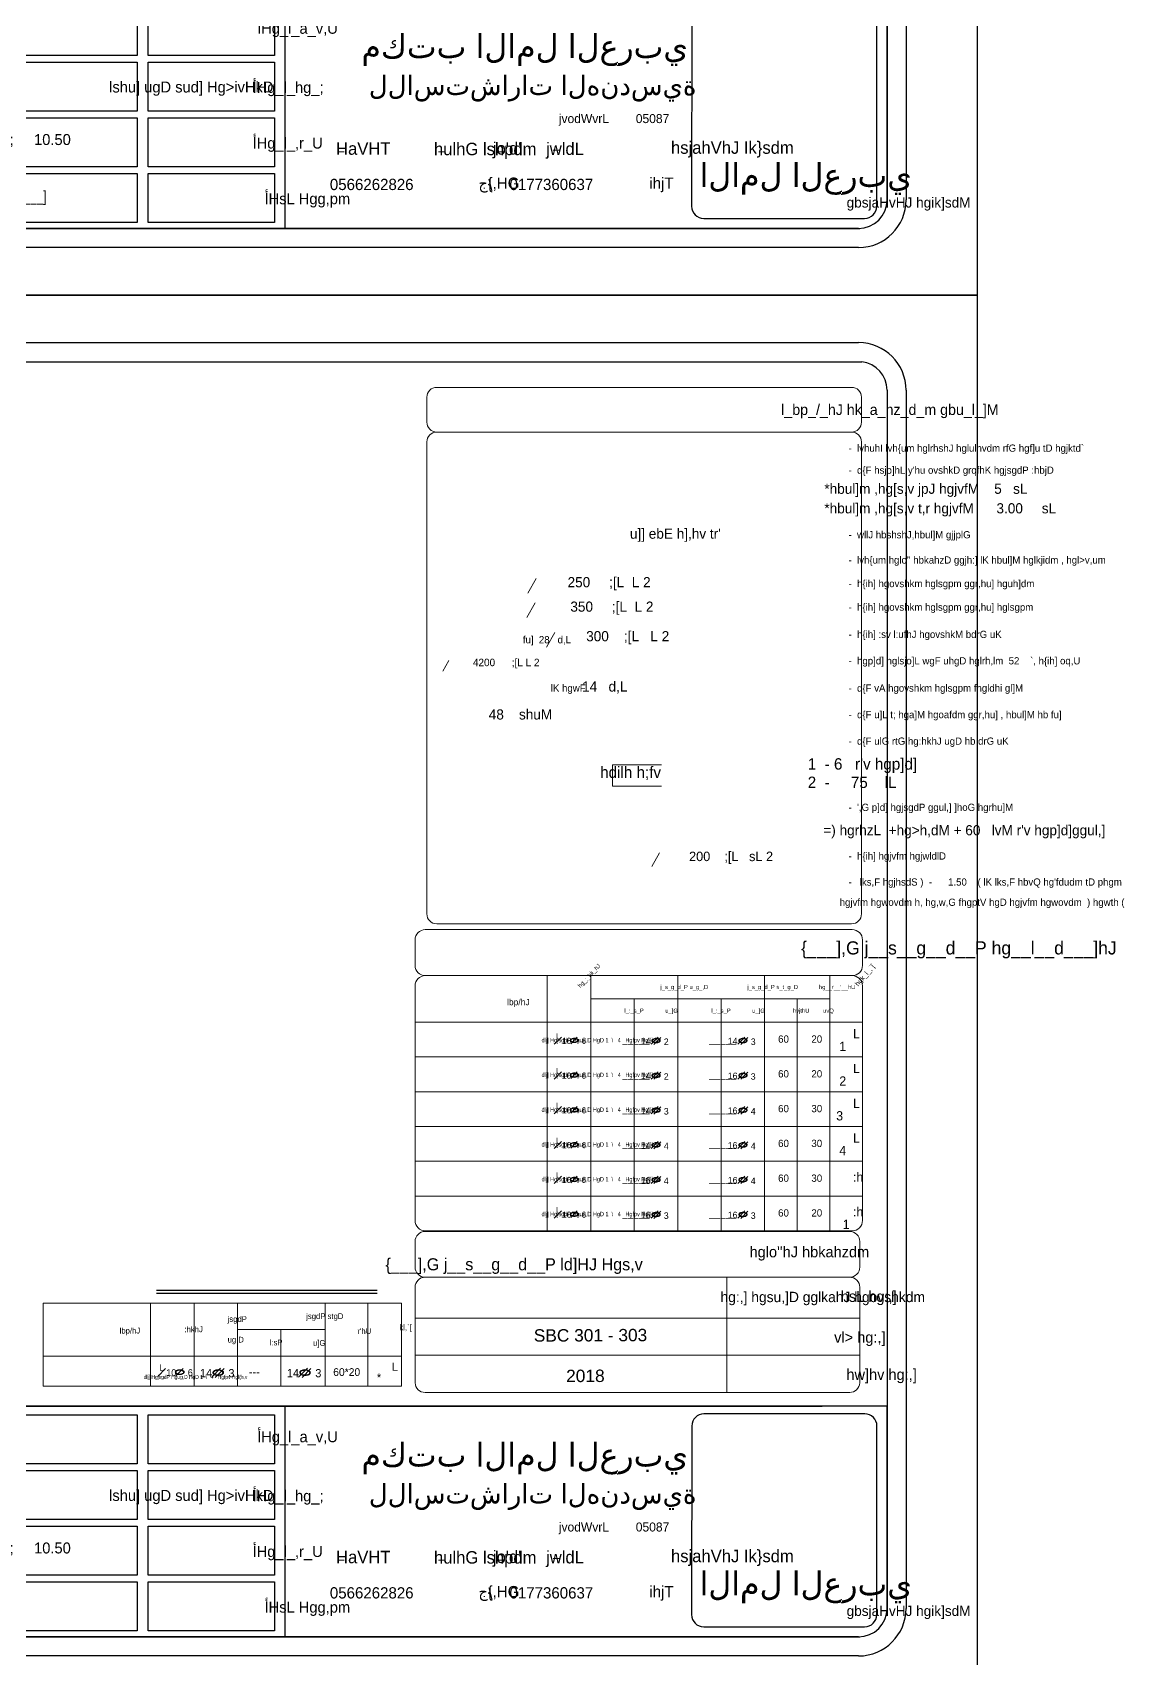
# Model space of a CAD drawing. Header units: inches. Extents: x -1583 to -1389, y -6910 to -6586.
# Drawn here: x -1430.8 to -1389, y -6746.6 to -6684.3 of the extents above; entities that cross this region are included whole.
import ezdxf
from ezdxf.enums import TextEntityAlignment as Align

# ---------------------------------------------------------------- set-up
doc = ezdxf.new("R2010")
doc.units = ezdxf.units.IN
doc.header["$MEASUREMENT"] = 0
for name, color, linetype in [('1MUROS', 10, 'Continuous'), ('4', 2, 'Continuous'), ('bbbbb', 52, 'Continuous'), ('const.line', 252, 'Continuous'), ('LAY', 1, 'Continuous'), ('MAN', 2, 'Continuous'), ('pieplano', 7, 'Continuous'), ('SAGR Frame', 251, 'Continuous'), ('U-r-p', 7, 'Continuous'), ('xyz', 93, 'Continuous'), ('Zonas', 5, 'Continuous')]:
    doc.layers.add(name, color=color, linetype=linetype)
for name, color, linetype, lineweight in [('ELE', 27, 'Continuous', 0), ('G-BORDER-V', 14, 'Continuous', 5), ('led', 150, 'Continuous', 0), ('st', 41, 'Continuous', 15), ('text', 91, 'Continuous', 18), ('wall', 7, 'Continuous', 30)]:
    doc.layers.add(name, color=color, linetype=linetype, lineweight=lineweight)
doc.styles.add('A1', font='xarb.shx')
doc.styles.add('AR', font='XARB.SHX')
doc.styles.add('Arch_Text_E', font='arial.ttf', dxfattribs={"height": 0.2})
doc.styles.add('AX', font='xarab.shx', dxfattribs={"height": 0.12})
doc.styles.add('BO', font='JADID.SHX', dxfattribs={"height": 0.5})
doc.styles.add('KARINA', font='', dxfattribs={"height": 0.5})
doc.styles.add('RO', font='ROMANT.SHX', dxfattribs={"height": 0.3})
doc.styles.add('SOSO', font='SOSA.shx', dxfattribs={"height": 0.25})
doc.styles.get("Standard").update_dxf_attribs({"font": 'sosa.shx'})
doc.styles.add('style2', font='xarb.shx')
doc.styles.add('usm', font='arabnabl.shx', dxfattribs={"height": 0.35})
doc.styles.add('XARAB', font='xarb.shx')
doc.styles.add('XARB', font='xarb.shx', dxfattribs={"height": 0.5})
doc.styles.get('KARINA').set_extended_font_data('Arial Black')

# ---------------------------------------------------------------- blocks, each defined once
blk = doc.blocks.new('kalesh')
at = {"layer": 'bbbbb', "ltscale": 0.2}
blk.add_hatch(color=256, dxfattribs=at).paths.add_polyline_path([(3944.493, 589.664), (3944.493, 589.839), (3944.682, 589.839), (3944.221, 590.102), (3943.76, 589.839), (3943.95, 589.839), (3943.95, 589.664)])
at = {"layer": 'SAGR Frame', "linetype": 'ByBlock', "true_color": 0xfeeab9}
h = blk.add_hatch(color=254, dxfattribs=at)
h.paths.add_polyline_path([(3952.995, 561.647), (3952.995, 561.771), (3952.477, 561.771), (3952.477, 561.647)])
h.paths.add_polyline_path([(3953.512, 561.523), (3953.512, 561.647), (3952.995, 561.647), (3952.995, 561.523)])
h.paths.add_polyline_path([(3954.548, 561.647), (3954.548, 561.771), (3953.512, 561.771), (3953.512, 561.647)])
at = {"layer": '4', "lineweight": -2}
for p, q in [((3952.477, 561.647), (3952.477, 561.523)), ((3952.477, 561.523), (3952.995, 561.523)), ((3952.995, 561.771), (3953.512, 561.771)), ((3953.512, 561.647), (3952.995, 561.647)), ((3952.995, 561.523), (3953.512, 561.523)), ((3953.512, 561.523), (3954.548, 561.523)), ((3954.548, 561.647), (3954.548, 561.523)), ((3954.548, 561.523), (3954.548, 561.647))]:
    blk.add_line(p, q, dxfattribs=at)
at = {"layer": 'bbbbb', "ltscale": 0.2}
for p, q in [((3944.221, 590.102), (3943.76, 589.839)), ((3944.221, 590.102), (3944.682, 589.839)), ((3943.76, 589.839), (3943.95, 589.839)), ((3943.95, 589.839), (3943.95, 589.664)), ((3943.95, 589.664), (3944.493, 589.664)), ((3944.682, 589.839), (3944.493, 589.839)), ((3944.493, 589.839), (3944.493, 589.664))]:
    blk.add_line(p, q, dxfattribs=at)
blk.add_circle((3944.198, 589.547), 0.764, dxfattribs=at)
at = {"layer": 'const.line'}
blk.add_circle((3954.015, 565.646), 0.352, dxfattribs=at)
at = {"layer": 'Defpoints'}
blk.add_lwpolyline([(3940.958, 559.483), (3987.589, 559.483), (3987.589, 592.346), (3940.958, 592.346)], close=True, dxfattribs=at)
at = {"layer": 'led', "linetype": 'ByBlock'}
for p, q in [((3952.477, 561.771), (3952.477, 561.647)), ((3952.477, 561.647), (3952.995, 561.647)), ((3952.995, 561.647), (3952.995, 561.771)), ((3952.995, 561.647), (3952.995, 561.523)), ((3953.512, 561.771), (3953.512, 561.647)), ((3953.512, 561.647), (3954.548, 561.647)), ((3953.512, 561.523), (3953.512, 561.647)), ((3954.548, 561.647), (3954.548, 561.771))]:
    blk.add_line(p, q, dxfattribs=at)
at = {"layer": 'wall', "color": 1}
blk.add_line((3971.437, 561.038), (3971.437, 566.419), dxfattribs=at)
blk.add_line((3971.437, 561.038), (3971.437, 566.419), dxfattribs=at)
at = {"layer": 'wall', "color": 5}
for p, q in [((3984.959, 566.242), (3981.207, 566.242)), ((3949.133, 565.873), (3948.962, 565.509)), ((3980.922, 565.957), (3980.918, 561.556)), ((3985.239, 561.555), (3985.243, 565.957)), ((3949.133, 564.182), (3948.962, 563.818)), ((3981.202, 561.272), (3984.954, 561.272))]:
    blk.add_line(p, q, dxfattribs=at)
at = {"layer": 'wall'}
for p, q in [((3946.343, 565.815, 0.018), (3946.188, 565.487, 0.018)), ((3946.636, 564.169, 0.018), (3946.481, 563.841, 0.018)), ((3947.041, 562.527, 0.018), (3946.886, 562.198, 0.018))]:
    blk.add_line(p, q, dxfattribs=at)
at = {"layer": 'wall', "color": 5}
for centre, start, end in [((3981.207, 565.957), 90, 180), ((3984.959, 565.957), 360, 90), ((3981.202, 561.556), 180, 270), ((3984.954, 561.556), 270, 0)]:
    blk.add_arc(centre, 0.284, start, end, dxfattribs=at)
at = {"layer": 'wall', "color": 55, "true_color": 0x999b37}
blk.add_arc((3943.179, 561.703), 0.666, 209.7058, 232.3257, dxfattribs=at)
at = {"layer": 'xyz', "ltscale": 0.2}
for p, q in [((3943.179, 591.236), (3984.813, 591.236)), ((3943.253, 590.788), (3984.887, 590.788)), ((3942.069, 561.687), (3942.069, 590.126)), ((3942.513, 561.691), (3942.513, 590.126)), ((3985.48, 590.126), (3985.48, 561.703)), ((3985.924, 590.126), (3985.924, 561.703)), ((3984.813, 561.037), (3943.179, 561.037)), ((3984.813, 560.593), (3943.179, 560.593))]:
    blk.add_line(p, q, dxfattribs=at)
for points in [[(3985.48, 561.703), (3985.48, 566.419), (3942.513, 566.419)], [(3942.513, 561.691), (3942.513, 566.419), (3983.966, 566.419)], [(3942.772, 561.176), (3947.243, 561.176), (3947.243, 562.81), (3942.6, 562.81), (3942.6, 561.373)], [(3983.966, 561.038), (3943.146, 561.038)], [(3943.179, 561.037), (3984.846, 561.038)]]:
    blk.add_lwpolyline(points, dxfattribs=at)
for points in [[(3947.243, 566.215), (3942.6, 566.215), (3942.6, 564.668), (3947.243, 564.668)], [(3947.308, 566.215), (3949.527, 566.215), (3949.527, 564.668), (3947.308, 564.668)], [(3949.622, 566.218), (3952.085, 566.218), (3952.085, 561.178), (3949.622, 561.178)], [(3952.198, 566.218), (3954.74, 566.218), (3954.74, 565.074), (3952.198, 565.074)], [(3954.995, 566.218), (3957.941, 566.218), (3957.941, 565.074), (3954.995, 565.074)], [(3958.197, 566.218), (3960.739, 566.218), (3960.739, 565.074), (3958.197, 565.074)], [(3960.994, 566.218), (3967.98, 566.218), (3967.98, 565.074), (3960.994, 565.074)], [(3968.236, 566.218), (3971.182, 566.218), (3971.182, 565.074), (3968.236, 565.074)], [(3952.198, 564.919), (3954.74, 564.919), (3954.74, 563.776), (3952.198, 563.776)], [(3954.995, 564.919), (3957.941, 564.919), (3957.941, 563.776), (3954.995, 563.776)], [(3958.197, 564.919), (3960.739, 564.919), (3960.739, 563.776), (3958.197, 563.776)], [(3960.994, 564.919), (3967.98, 564.919), (3967.98, 563.776), (3960.994, 563.776)], [(3968.236, 564.919), (3971.182, 564.919), (3971.182, 563.776), (3968.236, 563.776)], [(3947.243, 564.513), (3942.6, 564.513), (3942.6, 562.965), (3947.243, 562.965)], [(3947.308, 564.513), (3949.527, 564.513), (3949.527, 562.965), (3947.308, 562.965)], [(3952.198, 563.621), (3954.74, 563.621), (3954.74, 562.477), (3952.198, 562.477)], [(3954.995, 563.621), (3957.941, 563.621), (3957.941, 562.477), (3954.995, 562.477)], [(3958.197, 563.621), (3960.739, 563.621), (3960.739, 562.477), (3958.197, 562.477)], [(3960.994, 563.621), (3967.98, 563.621), (3967.98, 562.477), (3960.994, 562.477)], [(3968.236, 563.621), (3971.182, 563.621), (3971.182, 562.477), (3968.236, 562.477)], [(3947.308, 562.81), (3949.527, 562.81), (3949.527, 561.176), (3947.308, 561.176)], [(3952.198, 562.322), (3954.74, 562.322), (3954.74, 561.178), (3952.198, 561.178)], [(3954.995, 562.322), (3957.941, 562.322), (3957.941, 561.178), (3954.995, 561.178)], [(3958.197, 562.322), (3960.739, 562.322), (3960.739, 561.178), (3958.197, 561.178)], [(3960.994, 562.322), (3967.98, 562.322), (3967.98, 561.178), (3960.994, 561.178)], [(3968.236, 562.322), (3971.182, 562.322), (3971.182, 561.178), (3968.236, 561.178)]]:
    blk.add_lwpolyline(points, close=True, dxfattribs=at)
for centre, radius, start, end in [((3943.179, 590.126), 1.11, 90, 180), ((3984.813, 590.126), 1.11, 0, 90), ((3943.179, 590.126), 0.666, 83.669, 180), ((3984.813, 590.126), 0.666, 0, 83.669), ((3943.179, 561.703), 1.11, 180, 270), ((3943.179, 561.703), 0.666, 180, 270), ((3984.813, 561.703), 1.11, 270, 0), ((3984.813, 561.703), 0.666, 270, 0)]:
    blk.add_arc(centre, radius, start, end, dxfattribs=at)
at = {"layer": 'Zonas', "color": 5}
for p, q in [((3952.995, 561.771), (3952.477, 561.771)), ((3954.548, 561.771), (3953.512, 561.771))]:
    blk.add_line(p, q, dxfattribs=at)
at = {"layer": '1MUROS', "color": 3, "lineweight": -2, "style": 'Arch_Text_E'}
for s, height, p in [('Eng / Ihab Ahmed Elfeky ', 0.21326, (3943.296, 564.963)), ('Arch Engineer ', 0.21326, (3947.451, 564.984)), ('Eng / Mohammed Sulaiman AL-Walidi ', 0.19193, (3942.68, 563.273)), ('Civil Engineer ', 0.21326, (3947.523, 563.234)), ('Eng / Ali Saeed Hassan AL-Zahrani ', 0.19193, (3942.799, 561.552)), ('Office Manager', 0.21326, (3947.412, 561.532))]:
    blk.add_text(s, height=height, rotation=0.2258, dxfattribs=at).set_placement(p, align=Align.MIDDLE_LEFT)
at = {"layer": '1MUROS', "lineweight": -2, "style": 'Arch_Text_E'}
for s, height, p in [('1:100', 0.2843, (3953.272, 564.152)), ('08 / 01 / 2022', 0.28434, (3952.225, 562.784))]:
    blk.add_text(s, height=height, rotation=0.2258, dxfattribs=at).set_placement(p, align=Align.MIDDLE_LEFT)
at = {"layer": 'bbbbb', "ltscale": 0.2, "insert": (3943.969, 589.595), "char_height": 0.53292, "width": 2.91159, "attachment_point": 1}
blk.add_mtext('{\\fSwis721 BlkOul BT|b0|i0|c0|p82;N}', dxfattribs=at)
at = {"layer": 'MAN', "style": 'KARINA'}
blk.add_text('ESCALA GRAFICA:', height=0.10426, dxfattribs=at).set_placement((3952.641, 561.833))
at = {"layer": 'pieplano', "ltscale": 0.01}
for s, p in [('0', (3952.477, 561.397)), ('1', (3953.024, 561.397)), ('2', (3953.5, 561.397)), ('4', (3954.509, 561.397))]:
    blk.add_text(s, height=0.0912, dxfattribs=at).set_placement(p)
at = {"layer": 'text', "color": 0, "lineweight": -3, "style": 'XARAB'}
for s, height, p in [('lbp/m', 0.0859, (3951.892, 563.088)), (' B djplG hgl:jF HD lsz,gdM  ', 0.09199, (3951.954, 562.813)), (' tD phgm HglohgthJHgjwldldm', 0.08739, (3952.005, 562.441)), ('H,HBka______hzdm H, u_]L,{,]', 0.09199, (3951.943, 562.093)), ('Ha________vTik]sDugDHglav,U', 0.09199, (3951.943, 561.78))]:
    blk.add_text(s, height=height, dxfattribs=at).set_placement(p)
at = {"layer": 'wall', "style": 'A1'}
for s, height, p in [('L أHdihF Hpl] HgtrD', 0.18671, (3946.532, 565.667, -0.283)), ('أHgfhpm ', 0.256, (3957.215, 565.58, -0.351)), ('L lpl] sgdlhK Hg,gd]D', 0.18671, (3946.824, 564.021, -0.283)), ('jvodWvrL        05087', 0.21014, (3977.82, 563.496, 0.36)), ('L علugD sud] psK Hg>ivHkD', 0.18671, (3947.229, 562.378, -0.283)), ('0566262826', 0.2627, (3972.477, 561.933)), ('ج{,HG', 0.2627, (3975.944, 561.962)), ('\\', 0.263, (3976.176, 561.912)), ('0177360637', 0.2627, (3976.669, 561.933)), ('ihjT', 0.2627, (3979.933, 561.962))]:
    blk.add_text(s, height=height, dxfattribs=at).set_placement(p)
at = {"layer": 'wall', "color": 5}
for s, height, style, p in [('L lulhvD ', 0.256, 'A1', (3949.407, 565.691, -0.351)), ('مكتب الامل العربي', 0.55865, 'Arch_Text_E', (3973.212, 565.012)), ('L l_]k_D ', 0.256, 'A1', (3949.407, 564, -0.351)), ('l]dv hgl:jF ', 0.21762, 'A1', (3949.447, 562.292, -0.298)), ('الامل العربي', 0.55865, 'Arch_Text_E', (3981.103, 562.007))]:
    blk.add_text(s, height=height, dxfattribs=dict(at, style=style)).set_placement(p)
at = {"layer": 'wall', "color": 30, "true_color": 0xf8991e, "style": 'A1'}
for s, height, p in [('Hg_l_]d_k_m ', 0.25602, (3960.342, 565.58, -0.351)), ('أHg_l_a_v,U ', 0.25602, (3970.785, 565.58, -0.351)), ('أHg__p__D ', 0.256, (3960.237, 564.2, -0.351)), ('أHg_l_hg_; ', 0.25602, (3970.68, 564.2, -0.351)), ("Hglo''", 0.256, (3960.237, 562.901, -0.351)), ('أHg_l_,r_U ', 0.25602, (3970.68, 562.901, -0.351)), ("أHg_r_'_u_m ", 0.25602, (3960.419, 561.603, -0.351)), ('أHsL Hgg,pm', 0.25602, (3970.958, 561.603, -0.351))]:
    blk.add_text(s, height=height, dxfattribs=at).set_placement(p)
at = {"layer": 'wall', "color": 0, "style": 'A1'}
for s, p in [('lshu] ugD sud] Hg>ivHkD', (3967.327, 564.21, -0.351)), (';     10.50', (3965.005, 562.984))]:
    blk.add_text(s, height=0.25602, dxfattribs=at).set_placement(p)
at = {"layer": 'wall', "color": 4}
for s, height, style, p in [('HaVHT', 0.2898, 'BO', (3972.622, 562.756)), ('hulhG lshpdm ', 0.2898, 'BO', (3974.907, 562.747)), ("jo'd' ", 0.2898, 'BO', (3976.281, 562.76)), ('jwldL ', 0.2898, 'BO', (3977.522, 562.752, -0.309)), ('hsjahVhJ Ik}sdm ', 0.2898, 'BO', (3980.437, 562.779)), ('-', 0.195, 'RO', (3972.627, 562.742)), ('-', 0.195, 'RO', (3974.981, 562.742)), ('-', 0.195, 'RO', (3976.373, 562.742)), ('-', 0.195, 'RO', (3977.656, 562.783, -0.309))]:
    blk.add_text(s, height=height, dxfattribs=dict(at, style=style)).set_placement(p)
at = {"layer": 'wall', "color": 1, "style": 'usm'}
blk.add_text('gbsjaHvHJ hgik]sdM', height=0.23713, dxfattribs=at).set_placement((3984.536, 561.525))
at = {"layer": 'wall', "color": 5, "linetype": 'ByBlock', "char_height": 0.22751, "width": 4.59374, "attachment_point": 1}
for s, insert in [('{\\fBookman Old Style|b0|i1|c0|p26;\\C7;Page :}', (3952.323, 566.092, -0.975)), ('{\\fBookman Old Style|b0|i1|c0|p26;\\C7;SCALE :}', (3952.304, 564.712)), ('{\\fBookman Old Style|b0|i1|c0|p26;\\C7;Date :}', (3952.336, 563.5, 1.6))]:
    blk.add_mtext(s, dxfattribs=dict(at, insert=insert))
at = {"layer": 'wall', "color": 1, "insert": (3973.387, 564.61), "char_height": 0.45947, "attachment_point": 1, "style": 'Arch_Text_E'}
blk.add_mtext_dynamic_manual_height_columns('{\\fArial|b0|i0|c178|p34;للاستشارات الهندسية }', width=8.32684, gutter_width=2.28, heights=[0], dxfattribs=at)
blk = doc.blocks.new('U-r-p')
at = {"layer": 'U-r-p', "color": 4, "style": 'AX', "flags": 4}
for tag, p, height in [('R', (0.136, 0.205), 0.23), ('1', (-0.318, -0.04), 0.192)]:
    blk.add_attdef(tag, p, '', height=height, dxfattribs=at)
blk = doc.blocks.new('ST-NMBER')
at = {"layer": 'st', "color": 3}
for p, q in [((0.051, 0.225), (-0.121, 0.048)), ((0.119, 0.219), (-0.052, 0.042))]:
    blk.add_line(p, q, dxfattribs=at)
for points in [[(0.002, 0.196, 0.056606), (-0.039, 0.191, 0.070345), (-0.071, 0.178, 0.106153), (-0.095, 0.157, 0.161551), (-0.101, 0.137, 0.161551), (-0.094, 0.117, 0.106153), (-0.07, 0.096, 0.070345), (-0.038, 0.084, 0.056606), (0.004, 0.08, 0.056606), (0.046, 0.086, 0.070345), (0.077, 0.098, 0.106153), (0.101, 0.119, 0.161551), (0.107, 0.14, 0.161551), (0.1, 0.16, 0.106153), (0.076, 0.18, 0.070345), (0.044, 0.192, 0.056606)], [(0.003, 0.184, 0.056606), (-0.036, 0.179, 0.070345), (-0.065, 0.167, 0.106153), (-0.085, 0.149, 0.161551), (-0.089, 0.137, 0.161551), (-0.084, 0.124, 0.106153), (-0.064, 0.107, 0.070345), (-0.035, 0.096, 0.056606), (0.004, 0.093, 0.056606), (0.043, 0.098, 0.070345), (0.071, 0.109, 0.106153), (0.091, 0.127, 0.161551), (0.095, 0.139, 0.161551), (0.091, 0.152, 0.106153), (0.07, 0.169, 0.070345), (0.042, 0.18, 0.056606)]]:
    blk.add_lwpolyline(points, format="xyb", close=True, dxfattribs=at)
at = {"layer": 'st', "color": 6, "style": 'AX', "flags": 4}
for tag, p in [('16', (-0.316, 0.047)), ('5', (0.195, 0.031))]:
    blk.add_attdef(tag, p, '', height=0.16, dxfattribs=at)
blk = doc.blocks.new('SOOFT-ST')
at = {"layer": 'st', "color": 3}
for p, q in [((-0.207, 0.253), (-0.393, 0.062)), ((0.206, 0.253), (0.034, 0.076))]:
    blk.add_line(p, q, dxfattribs=at)
for points in [[(0.127, 0.223, 0.056606), (0.085, 0.218, 0.070345), (0.054, 0.205, 0.106153), (0.03, 0.184, 0.161551), (0.024, 0.164, 0.161551), (0.031, 0.144, 0.106153), (0.055, 0.123, 0.070345), (0.087, 0.111, 0.056606), (0.129, 0.107, 0.056606), (0.171, 0.113, 0.070345), (0.202, 0.125, 0.106153), (0.226, 0.146, 0.161551), (0.232, 0.167, 0.161551), (0.225, 0.187, 0.106153), (0.201, 0.207, 0.070345), (0.169, 0.219, 0.056606)], [(0.127, 0.211, 0.056606), (0.088, 0.206, 0.070345), (0.06, 0.194, 0.106153), (0.04, 0.177, 0.161551), (0.036, 0.164, 0.161551), (0.041, 0.151, 0.106153), (0.061, 0.134, 0.070345), (0.089, 0.123, 0.056606), (0.129, 0.12, 0.056606), (0.168, 0.125, 0.070345), (0.196, 0.136, 0.106153), (0.216, 0.154, 0.161551), (0.22, 0.166, 0.161551), (0.215, 0.179, 0.106153), (0.195, 0.196, 0.070345), (0.166, 0.207, 0.056606)]]:
    blk.add_lwpolyline(points, format="xyb", close=True, dxfattribs=at)
at = {"layer": 'st', "color": 3, "style": 'AX'}
blk.add_text('L', height=0.16, dxfattribs=at).set_placement((-0.351, 0.192))
at = {"layer": 'st', "color": 6, "style": 'AX', "flags": 4}
for tag, p in [('8', (-0.191, 0.074)), ('5', (0.32, 0.074))]:
    blk.add_attdef(tag, p, '', height=0.16, dxfattribs=at)
blk = doc.blocks.new('R')
at = {"layer": 'text', "style": 'AX', "flags": 4}
for tag, p in [('25', (-1.194, -0.127)), (';', (-0.574, -0.287))]:
    blk.add_attdef(tag, p, '', height=0.14, dxfattribs=at)

msp = doc.modelspace()

# ---------------------------------------------------------------- linework, layer by layer
at = {"color": 1, "lineweight": 20}
for p, q in [((-1411.506, -6705.214), (-1411.821, -6705.771)), ((-1411.544, -6706.15), (-1411.859, -6706.707)), ((-1410.793, -6707.282), (-1411.108, -6707.84)), ((-1414.85, -6708.357, 0.668), (-1415.081, -6708.766, 0.668)), ((-1414.85, -6708.357, 0.668), (-1415.081, -6708.766, 0.668)), ((-1406.772, -6715.727), (-1407.067, -6716.249))]:
    msp.add_line(p, q, dxfattribs=at)
at = {"color": 0}
for p, q in [((-1426.054, -6732.47), (-1417.592, -6732.47)), ((-1426.054, -6732.589), (-1417.592, -6732.589))]:
    msp.add_line(p, q, dxfattribs=at)
at = {"color": 1, "lineweight": 20, "elevation": 0.67}
msp.add_lwpolyline([(-1406.698, -6712.352), (-1408.583, -6712.352), (-1408.583, -6713.165), (-1406.698, -6713.165)], dxfattribs=at)
at = {"layer": 'ELE', "color": 8}
for p, q in [((-1430.393, -6732.968), (-1416.66, -6732.968)), ((-1430.393, -6736.155), (-1430.393, -6732.968)), ((-1426.272, -6732.968), (-1426.272, -6736.155)), ((-1424.608, -6732.968), (-1424.608, -6736.155)), ((-1422.944, -6732.968), (-1422.944, -6736.155)), ((-1419.583, -6732.968), (-1419.583, -6736.155)), ((-1417.954, -6732.968), (-1417.954, -6736.155)), ((-1416.66, -6736.155), (-1416.66, -6732.968)), ((-1422.944, -6733.985), (-1419.583, -6733.985)), ((-1421.281, -6733.985), (-1421.281, -6736.155)), ((-1421.281, -6733.985), (-1421.281, -6736.155)), ((-1430.393, -6735.002), (-1416.66, -6735.002)), ((-1430.393, -6736.155), (-1416.66, -6736.155)), ((-1430.393, -6736.155), (-1416.66, -6736.155))]:
    msp.add_line(p, q, dxfattribs=at)
at = {"layer": 'G-BORDER-V', "color": 8}
for p, q in [((-1415.313, -6697.888), (-1399.42, -6697.888)), ((-1415.313, -6697.888), (-1399.42, -6697.888)), ((-1415.691, -6699.239), (-1415.691, -6698.266)), ((-1415.691, -6699.239), (-1415.691, -6698.266)), ((-1415.691, -6699.239), (-1415.691, -6698.267)), ((-1415.691, -6699.239), (-1415.691, -6698.267)), ((-1399.042, -6699.239), (-1399.042, -6698.266)), ((-1399.042, -6699.239), (-1399.042, -6698.267)), ((-1415.691, -6718.081), (-1415.691, -6699.962)), ((-1415.691, -6718.081), (-1415.691, -6699.962)), ((-1415.691, -6718.081), (-1415.691, -6699.962)), ((-1415.314, -6699.601), (-1399.42, -6699.601)), ((-1399.042, -6718.081), (-1399.042, -6699.962)), ((-1399.042, -6718.081), (-1399.042, -6699.962)), ((-1415.752, -6718.664), (-1399.391, -6718.664)), ((-1415.314, -6718.442), (-1399.42, -6718.442)), ((-1416.141, -6719.036), (-1416.141, -6720.055)), ((-1416.141, -6719.036), (-1416.141, -6720.055)), ((-1399.002, -6719.036), (-1399.002, -6720.055)), ((-1399.002, -6719.036), (-1399.002, -6720.055)), ((-1415.752, -6720.427), (-1399.391, -6720.427)), ((-1411.077, -6720.427), (-1411.077, -6730.202)), ((-1409.411, -6720.427), (-1409.411, -6730.202)), ((-1406.08, -6720.427), (-1406.08, -6730.202)), ((-1402.75, -6720.427), (-1402.75, -6730.202)), ((-1400.251, -6720.427), (-1400.251, -6730.202)), ((-1416.141, -6720.799), (-1416.141, -6728.497)), ((-1416.141, -6720.799), (-1416.141, -6729.812)), ((-1399.002, -6720.799), (-1399.002, -6727.165)), ((-1399.002, -6720.799), (-1399.002, -6729.795)), ((-1409.411, -6721.317), (-1407.746, -6721.317)), ((-1407.746, -6721.317), (-1400.251, -6721.317)), ((-1407.746, -6721.317), (-1407.746, -6730.202)), ((-1404.415, -6721.317), (-1404.415, -6730.202)), ((-1401.5, -6721.317), (-1401.5, -6730.202)), ((-1416.141, -6722.207), (-1411.077, -6722.207)), ((-1411.077, -6722.207), (-1399.002, -6722.207)), ((-1416.141, -6723.54), (-1399.002, -6723.54)), ((-1416.141, -6724.872), (-1399.002, -6724.872)), ((-1416.141, -6726.205), (-1399.002, -6726.205)), ((-1416.141, -6727.537), (-1399.002, -6727.537)), ((-1416.141, -6728.869), (-1399.002, -6728.869)), ((-1415.752, -6728.869), (-1399.391, -6728.869)), ((-1415.756, -6730.227), (-1399.492, -6730.227)), ((-1415.752, -6730.202), (-1399.391, -6730.202)), ((-1416.143, -6731.609), (-1416.143, -6730.613)), ((-1399.105, -6731.609), (-1399.105, -6730.613)), ((-1416.143, -6736.025), (-1416.143, -6732.349)), ((-1415.756, -6731.979), (-1399.492, -6731.979)), ((-1404.194, -6736.395), (-1404.194, -6731.979)), ((-1399.105, -6736.025), (-1399.105, -6732.349)), ((-1416.143, -6733.545), (-1399.105, -6733.545)), ((-1416.143, -6734.97), (-1399.105, -6734.97)), ((-1415.757, -6736.395), (-1399.491, -6736.395))]:
    msp.add_line(p, q, dxfattribs=at)
for centre, radius, start, end in [((-1415.313, -6698.266), 0.378, 89.94518, 180.05527), ((-1399.42, -6698.266), 0.378, 359.94473, 90.05482), ((-1415.314, -6699.223), 0.378, 179.94473, 270.05482), ((-1399.42, -6699.223), 0.378, 269.94518, 0.05527), ((-1415.314, -6699.979), 0.378, 89.94518, 180.05527), ((-1399.42, -6699.979), 0.378, 359.94473, 90.05482), ((-1415.314, -6718.064), 0.378, 179.94473, 270.05482), ((-1399.42, -6718.064), 0.378, 269.94518, 0.05527), ((-1415.752, -6719.053), 0.389, 89.94518, 180.05527), ((-1399.391, -6719.053), 0.389, 359.94473, 90.05482), ((-1415.752, -6720.038), 0.389, 179.94473, 270.05482), ((-1415.752, -6720.816), 0.389, 89.94518, 180.05527), ((-1399.391, -6720.038), 0.389, 269.94518, 0.05527), ((-1399.391, -6720.816), 0.389, 359.94473, 90.05482), ((-1415.752, -6729.812), 0.389, 179.94473, 270.05482), ((-1399.391, -6729.812), 0.389, 269.94518, 0.05527), ((-1415.756, -6730.614), 0.387, 89.94518, 180.05527), ((-1399.492, -6730.614), 0.387, 359.94473, 90.05482), ((-1415.756, -6731.592), 0.387, 179.94473, 270.05482), ((-1399.492, -6731.592), 0.387, 269.94518, 0.05527), ((-1415.756, -6732.366), 0.387, 89.94518, 180.05527), ((-1399.492, -6732.366), 0.387, 359.94473, 90.05482), ((-1415.756, -6736.008), 0.387, 182.50725, 270.05482), ((-1399.492, -6736.008), 0.387, 269.94518, 357.49275)]:
    msp.add_arc(centre, radius, start, end, dxfattribs=at)

# ---------------------------------------------------------------- block references
for p, xscale, yscale, zscale in [((-7941.588, -7612.936), 1.641842369206242, 1.641842369206242, 1.641842369206242), ((-7941.588, -7666.893), 1.641842369206234, 1.641842369206234, 1.641842369206234)]:
    msp.add_blockref('kalesh', p, dxfattribs=dict(xscale=xscale, yscale=yscale, zscale=zscale))
at = {"color": 0}
ref = msp.add_blockref('SOOFT-ST', (-1410.231, -6723.148), dxfattribs=dict(at, xscale=1.465625965258134, yscale=1.465625965258134, zscale=1.465625965258134))
ref.add_attrib('8', '10', (-1410.51, -6723.039), dxfattribs={"layer": 'st', "color": 7, "height": 0.2345, "style": 'AX', "flags": 4})
ref.add_attrib('5', '6', (-1409.762, -6723.039), dxfattribs={"layer": 'st', "color": 7, "height": 0.235, "style": 'AX', "flags": 4})
ref = msp.add_blockref('ST-NMBER', (-1406.914, -6723.13), dxfattribs=dict(at, xscale=1.552462097794564, yscale=1.552462097794564, zscale=1.552462097794564))
ref.add_attrib('16', '14', (-1407.492, -6723.057), dxfattribs={"layer": 'st', "color": 7, "height": 0.2484, "style": 'AX', "flags": 4})
ref.add_attrib('5', '2', (-1406.611, -6723.082), dxfattribs={"layer": 'st', "color": 7, "height": 0.248, "style": 'AX', "flags": 4})
ref = msp.add_blockref('ST-NMBER', (-1403.584, -6723.13), dxfattribs=dict(at, xscale=1.552462097794564, yscale=1.552462097794564, zscale=1.552462097794564))
ref.add_attrib('16', '14', (-1404.161, -6723.057), dxfattribs={"layer": 'st', "color": 7, "height": 0.2484, "style": 'AX', "flags": 4})
ref.add_attrib('5', '3', (-1403.28, -6723.082), dxfattribs={"layer": 'st', "color": 7, "height": 0.248, "style": 'AX', "flags": 4})
ref = msp.add_blockref('U-r-p', (-1399.538, -6723.17), dxfattribs=dict(at, xscale=2.21425759621052, yscale=2.21425759621052, zscale=2.21425759621052))
ref.add_attrib('U', 'L', (-1399.364, -6722.83), dxfattribs={"layer": 'st', "color": 0, "height": 0.354, "style": 'AX', "flags": 4})
ref.add_attrib('1', '1', (-1399.891, -6723.308), dxfattribs={"layer": 'st', "color": 0, "height": 0.354, "style": 'AX', "flags": 4})
ref = msp.add_blockref('SOOFT-ST', (-1410.231, -6724.48), dxfattribs=dict(at, xscale=1.465625965258134, yscale=1.465625965258134, zscale=1.465625965258134))
ref.add_attrib('8', '10', (-1410.51, -6724.372), dxfattribs={"layer": 'st', "color": 7, "height": 0.2345, "style": 'AX', "flags": 4})
ref.add_attrib('5', '6', (-1409.762, -6724.371), dxfattribs={"layer": 'st', "color": 7, "height": 0.235, "style": 'AX', "flags": 4})
ref = msp.add_blockref('ST-NMBER', (-1406.914, -6724.463), dxfattribs=dict(at, xscale=1.552462097794564, yscale=1.552462097794564, zscale=1.552462097794564))
ref.add_attrib('16', '14', (-1407.492, -6724.389), dxfattribs={"layer": 'st', "color": 7, "height": 0.2484, "style": 'AX', "flags": 4})
ref.add_attrib('5', '2', (-1406.611, -6724.414), dxfattribs={"layer": 'st', "color": 7, "height": 0.248, "style": 'AX', "flags": 4})
ref = msp.add_blockref('ST-NMBER', (-1403.584, -6724.463), dxfattribs=dict(at, xscale=1.552462097794564, yscale=1.552462097794564, zscale=1.552462097794564))
ref.add_attrib('16', '16', (-1404.161, -6724.389), dxfattribs={"layer": 'st', "color": 7, "height": 0.2484, "style": 'AX', "flags": 4})
ref.add_attrib('5', '3', (-1403.28, -6724.414), dxfattribs={"layer": 'st', "color": 7, "height": 0.248, "style": 'AX', "flags": 4})
ref = msp.add_blockref('U-r-p', (-1399.538, -6724.502), dxfattribs=dict(at, xscale=2.21425759621052, yscale=2.21425759621052, zscale=2.21425759621052))
ref.add_attrib('U', 'L', (-1399.364, -6724.162), dxfattribs={"layer": 'st', "color": 0, "height": 0.354, "style": 'AX', "flags": 4})
ref.add_attrib('1', '2', (-1399.891, -6724.64), dxfattribs={"layer": 'st', "color": 0, "height": 0.354, "style": 'AX', "flags": 4})
ref = msp.add_blockref('SOOFT-ST', (-1410.231, -6725.812), dxfattribs=dict(at, xscale=1.465625965258134, yscale=1.465625965258134, zscale=1.465625965258134))
ref.add_attrib('8', '10', (-1410.51, -6725.704), dxfattribs={"layer": 'st', "color": 7, "height": 0.2345, "style": 'AX', "flags": 4})
ref.add_attrib('5', '6', (-1409.762, -6725.704), dxfattribs={"layer": 'st', "color": 7, "height": 0.235, "style": 'AX', "flags": 4})
ref = msp.add_blockref('ST-NMBER', (-1406.914, -6725.795), dxfattribs=dict(at, xscale=1.552462097794564, yscale=1.552462097794564, zscale=1.552462097794564))
ref.add_attrib('16', '14', (-1407.492, -6725.722), dxfattribs={"layer": 'st', "color": 7, "height": 0.2484, "style": 'AX', "flags": 4})
ref.add_attrib('5', '3', (-1406.611, -6725.747), dxfattribs={"layer": 'st', "color": 7, "height": 0.248, "style": 'AX', "flags": 4})
ref = msp.add_blockref('ST-NMBER', (-1403.584, -6725.795), dxfattribs=dict(at, xscale=1.552462097794564, yscale=1.552462097794564, zscale=1.552462097794564))
ref.add_attrib('16', '16', (-1404.161, -6725.722), dxfattribs={"layer": 'st', "color": 7, "height": 0.2484, "style": 'AX', "flags": 4})
ref.add_attrib('5', '4', (-1403.28, -6725.747), dxfattribs={"layer": 'st', "color": 7, "height": 0.248, "style": 'AX', "flags": 4})
ref = msp.add_blockref('U-r-p', (-1399.538, -6725.834), dxfattribs=dict(at, xscale=2.21425759621052, yscale=2.21425759621052, zscale=2.21425759621052))
ref.add_attrib('U', 'L', (-1399.364, -6725.494), dxfattribs={"layer": 'st', "color": 0, "height": 0.354, "style": 'AX', "flags": 4})
ref.add_attrib('1', '3', (-1400.009, -6725.973), dxfattribs={"layer": 'st', "color": 0, "height": 0.354, "style": 'AX', "flags": 4})
ref = msp.add_blockref('SOOFT-ST', (-1410.231, -6727.145), dxfattribs=dict(at, xscale=1.465625965258134, yscale=1.465625965258134, zscale=1.465625965258134))
ref.add_attrib('8', '10', (-1410.51, -6727.036), dxfattribs={"layer": 'st', "color": 7, "height": 0.2345, "style": 'AX', "flags": 4})
ref.add_attrib('5', '6', (-1409.762, -6727.036), dxfattribs={"layer": 'st', "color": 7, "height": 0.235, "style": 'AX', "flags": 4})
ref = msp.add_blockref('ST-NMBER', (-1406.914, -6727.127), dxfattribs=dict(at, xscale=1.552462097794564, yscale=1.552462097794564, zscale=1.552462097794564))
ref.add_attrib('16', '14', (-1407.492, -6727.054), dxfattribs={"layer": 'st', "color": 7, "height": 0.2484, "style": 'AX', "flags": 4})
ref.add_attrib('5', '4', (-1406.611, -6727.079), dxfattribs={"layer": 'st', "color": 7, "height": 0.248, "style": 'AX', "flags": 4})
ref = msp.add_blockref('ST-NMBER', (-1403.584, -6727.127), dxfattribs=dict(at, xscale=1.552462097794564, yscale=1.552462097794564, zscale=1.552462097794564))
ref.add_attrib('16', '16', (-1404.161, -6727.054), dxfattribs={"layer": 'st', "color": 7, "height": 0.2484, "style": 'AX', "flags": 4})
ref.add_attrib('5', '4', (-1403.28, -6727.079), dxfattribs={"layer": 'st', "color": 7, "height": 0.248, "style": 'AX', "flags": 4})
ref = msp.add_blockref('U-r-p', (-1399.538, -6727.167), dxfattribs=dict(at, xscale=2.21425759621052, yscale=2.21425759621052, zscale=2.21425759621052))
ref.add_attrib('U', 'L', (-1399.364, -6726.827), dxfattribs={"layer": 'st', "color": 0, "height": 0.354, "style": 'AX', "flags": 4})
ref.add_attrib('1', '4', (-1399.891, -6727.305), dxfattribs={"layer": 'st', "color": 0, "height": 0.354, "style": 'AX', "flags": 4})
ref = msp.add_blockref('SOOFT-ST', (-1410.231, -6728.477), dxfattribs=dict(at, xscale=1.465625965258134, yscale=1.465625965258134, zscale=1.465625965258134))
ref.add_attrib('8', '10', (-1410.51, -6728.369), dxfattribs={"layer": 'st', "color": 7, "height": 0.2345, "style": 'AX', "flags": 4})
ref.add_attrib('5', '6', (-1409.762, -6728.368), dxfattribs={"layer": 'st', "color": 7, "height": 0.235, "style": 'AX', "flags": 4})
ref = msp.add_blockref('U-r-p', (-1399.538, -6728.661), dxfattribs=dict(at, xscale=2.21425759621052, yscale=2.21425759621052, zscale=2.21425759621052))
ref.add_attrib('U', ':h', (-1399.364, -6728.321), dxfattribs={"layer": 'st', "color": 0, "height": 0.3543, "style": 'AX', "flags": 4})
ref = msp.add_blockref('ST-NMBER', (-1406.914, -6728.46), dxfattribs=dict(at, xscale=1.552462097794564, yscale=1.552462097794564, zscale=1.552462097794564))
ref.add_attrib('16', '16', (-1407.492, -6728.386), dxfattribs={"layer": 'st', "color": 7, "height": 0.2484, "style": 'AX', "flags": 4})
ref.add_attrib('5', '4', (-1406.611, -6728.411), dxfattribs={"layer": 'st', "color": 7, "height": 0.248, "style": 'AX', "flags": 4})
ref = msp.add_blockref('ST-NMBER', (-1403.584, -6728.46), dxfattribs=dict(at, xscale=1.552462097794564, yscale=1.552462097794564, zscale=1.552462097794564))
ref.add_attrib('16', '16', (-1404.161, -6728.386), dxfattribs={"layer": 'st', "color": 7, "height": 0.2484, "style": 'AX', "flags": 4})
ref.add_attrib('5', '4', (-1403.28, -6728.411), dxfattribs={"layer": 'st', "color": 7, "height": 0.248, "style": 'AX', "flags": 4})
ref = msp.add_blockref('U-r-p', (-1399.538, -6729.993), dxfattribs=dict(at, xscale=2.21425759621052, yscale=2.21425759621052, zscale=2.21425759621052))
ref.add_attrib('U', ':h', (-1399.364, -6729.653), dxfattribs={"layer": 'st', "color": 0, "height": 0.3543, "style": 'AX', "flags": 4})
ref.add_attrib('1', ' 1', (-1399.891, -6730.131), dxfattribs={"layer": 'st', "color": 0, "height": 0.3543, "style": 'AX', "flags": 4})
ref = msp.add_blockref('SOOFT-ST', (-1410.231, -6729.809), dxfattribs=dict(at, xscale=1.465625965258134, yscale=1.465625965258134, zscale=1.465625965258134))
ref.add_attrib('8', '10', (-1410.51, -6729.701), dxfattribs={"layer": 'st', "color": 7, "height": 0.2345, "style": 'AX', "flags": 4})
ref.add_attrib('5', '6', (-1409.762, -6729.701), dxfattribs={"layer": 'st', "color": 7, "height": 0.235, "style": 'AX', "flags": 4})
ref = msp.add_blockref('ST-NMBER', (-1406.914, -6729.792), dxfattribs=dict(at, xscale=1.552462097794564, yscale=1.552462097794564, zscale=1.552462097794564))
ref.add_attrib('16', '16', (-1407.492, -6729.719), dxfattribs={"layer": 'st', "color": 7, "height": 0.2484, "style": 'AX', "flags": 4})
ref.add_attrib('5', '3', (-1406.611, -6729.744), dxfattribs={"layer": 'st', "color": 7, "height": 0.248, "style": 'AX', "flags": 4})
ref = msp.add_blockref('ST-NMBER', (-1403.584, -6729.792), dxfattribs=dict(at, xscale=1.552462097794564, yscale=1.552462097794564, zscale=1.552462097794564))
ref.add_attrib('16', '16', (-1404.161, -6729.719), dxfattribs={"layer": 'st', "color": 7, "height": 0.2484, "style": 'AX', "flags": 4})
ref.add_attrib('5', '3', (-1403.28, -6729.744), dxfattribs={"layer": 'st', "color": 7, "height": 0.248, "style": 'AX', "flags": 4})
at = {"color": 0, "xscale": 1.617396969735349, "yscale": 1.617396969735349, "zscale": 1.617396969735349}
msp.add_blockref('SOOFT-ST', (-1425.366, -6735.884), dxfattribs=at).add_auto_attribs({'8': '10', '5': '6'})
at = {"color": 0}
ref = msp.add_blockref('ST-NMBER', (-1423.692, -6735.906), dxfattribs=dict(at, xscale=1.963982034679845, yscale=1.963982034679845, zscale=1.963982034679845))
ref.add_attrib('16', '14', (-1424.382, -6735.809), dxfattribs={"layer": 'st', "color": 6, "height": 0.3142, "style": 'AX', "flags": 4})
ref.add_attrib('5', '3', (-1423.292, -6735.813), dxfattribs={"layer": 'st', "color": 6, "height": 0.314, "style": 'AX', "flags": 4})
ref = msp.add_blockref('ST-NMBER', (-1420.364, -6735.906), dxfattribs=dict(at, xscale=1.963982034679845, yscale=1.963982034679845, zscale=1.963982034679845))
ref.add_attrib('16', '14', (-1421.055, -6735.809), dxfattribs={"layer": 'st', "color": 6, "height": 0.3142, "style": 'AX', "flags": 4})
ref.add_attrib('5', '3', (-1419.965, -6735.813), dxfattribs={"layer": 'st', "color": 6, "height": 0.314, "style": 'AX', "flags": 4})
ref = msp.add_blockref('R', (-1415.644, -6735.127), dxfattribs=dict(at, xscale=2.244550896693993, yscale=2.244550896693993, zscale=2.244550896693993))
ref.add_attrib('25', '*', (-1417.602, -6735.977), dxfattribs={"layer": 'text', "color": 0, "height": 0.314, "style": 'AX', "flags": 4})
ref.add_attrib(';', 'L', (-1417.033, -6735.565), dxfattribs={"layer": 'text', "color": 0, "height": 0.314, "style": 'AX', "flags": 4})

# ---------------------------------------------------------------- texts
at = {"color": 0, "lineweight": 20, "style": 'usm'}
for s, height, p in [('*hbul]m ,hg[s,v jpJ hgjvfM    5   sL ', 0.38913, (-1400.462, -6701.968)), ('*hbul]m ,hg[s,v t,r hgjvfM      3.00     sL', 0.38913, (-1400.462, -6702.717)), ("u]] ebE h],hv tr' ", 0.38884, (-1407.911, -6703.688)), ('250     ;[L  L 2', 0.38913, (-1410.3, -6705.547)), (' 350     ;[L  L 2', 0.38913, (-1410.338, -6706.484)), ('300    ;[L   L 2', 0.38913, (-1409.587, -6707.616)), ('4200      ;[L L 2', 0.28601, (-1413.926, -6708.571, 0.668)), ('14   d,L ', 0.3891, (-1409.743, -6709.545)), ('48    shuM ', 0.38913, (-1413.319, -6710.613)), ('hdilh h;fv ', 0.43583, (-1409.052, -6712.852, 0.67)), ("1  - 6   r'v hgp]d] ", 0.43583, (-1401.099, -6712.533, 0.67)), ('2  -     75    lL ', 0.43583, (-1401.099, -6713.237, 0.67)), ("=) hgrhzL  +hg>h,dM + 60   lvM r'v hgp]d]ggul,] ", 0.38913, (-1400.501, -6715.049, 0.67)), ('200    ;[L   sL 2', 0.36376, (-1405.645, -6716.039))]:
    msp.add_text(s, height=height, dxfattribs=at).set_placement(p)
at = {"color": 0, "style": 'AX'}
for s, height, rotation, p in [('hg_:_hk_hJ ', 0.16104, 46.91842, (-1409.81, -6720.904)), ('hgk_l_,`[', 0.1898, 49.73792, (-1399.164, -6720.849))]:
    msp.add_text(s, height=height, rotation=rotation, dxfattribs=at).set_placement(p)
for s, height, p in [('j_s_g_d_P u_g_,D ', 0.16104, (-1406.743, -6720.942)), ('j_s_g_d_P s_t_g_D ', 0.16104, (-1403.412, -6720.942)), ("hg__r__'__hU ", 0.16104, (-1400.668, -6720.942)), ('lbp/hJ', 0.2416, (-1412.617, -6721.56)), ('l_:_s_P ', 0.161, (-1408.123, -6721.85)), ('u_]G ', 0.161, (-1406.555, -6721.85)), ('l_:_s_P ', 0.161, (-1404.792, -6721.85)), ('u_]G ', 0.161, (-1403.225, -6721.85)), ('hvjthU ', 0.161, (-1401.666, -6721.85)), ('uvQ ', 0.161, (-1400.508, -6721.85)), ('_____', 0.2791, (-1408.202, -6722.995, -0.233)), ('_____', 0.2791, (-1404.872, -6722.995, -0.233)), ('60', 0.2791, (-1402.235, -6722.995, -0.233)), ('20', 0.2791, (-1400.96, -6722.995, -0.233)), ('60', 0.2791, (-1402.235, -6724.327, -0.233)), ('20', 0.2791, (-1400.96, -6724.327, -0.233)), ('_____', 0.2791, (-1408.202, -6724.327, -0.233)), ('_____', 0.2791, (-1404.872, -6724.327, -0.233)), ('60', 0.2791, (-1402.235, -6725.659, -0.233)), ('30', 0.2791, (-1400.96, -6725.659, -0.233)), ('_____', 0.2791, (-1408.202, -6725.659, -0.233)), ('_____', 0.2791, (-1404.872, -6725.659, -0.233)), ('60', 0.2791, (-1402.235, -6726.992, -0.233)), ('30', 0.2791, (-1400.96, -6726.992, -0.233)), ('_____', 0.2791, (-1408.202, -6726.992, -0.233)), ('_____', 0.2791, (-1404.872, -6726.992, -0.233)), ('_____', 0.2791, (-1408.202, -6728.324, -0.233)), ('_____', 0.2791, (-1404.872, -6728.324, -0.233)), ('60', 0.2791, (-1402.235, -6728.324, -0.233)), ('30', 0.2791, (-1400.96, -6728.324, -0.233)), ('_____', 0.2791, (-1408.202, -6729.656, -0.233)), ('_____', 0.2791, (-1404.872, -6729.656, -0.233)), ('60', 0.2791, (-1402.235, -6729.656, -0.233)), ('20', 0.2791, (-1400.96, -6729.656, -0.233)), ('jsgdP', 0.22, (-1423.322, -6733.692)), ('jsgdP stgD', 0.22, (-1420.312, -6733.582)), ('lbp/hJ', 0.22, (-1427.46, -6734.138)), (':hkhJ', 0.22, (-1424.977, -6734.087)), ('ug,D', 0.22, (-1423.322, -6734.481)), ("r'hU", 0.2218, (-1418.355, -6734.155)), ('kl,`[', 0.2218, (-1416.745, -6734.01)), ('u]G', 0.22, (-1420.051, -6734.608)), ('60*20', 0.2958, (-1419.278, -6735.761)), ('---', 0.3142, (-1422.515, -6735.76))]:
    msp.add_text(s, height=height, dxfattribs=at).set_placement(p)
at = {"color": 0, "style": 'AR', "width": 0.75}
for height, p in [(0.16884, (-1411.296, -6722.981)), (0.16884, (-1411.296, -6724.313)), (0.16884, (-1411.296, -6725.646)), (0.16884, (-1411.296, -6726.978)), (0.16884, (-1411.296, -6728.31)), (0.16884, (-1411.296, -6729.643)), (0.14906, (-1426.535, -6735.875))]:
    msp.add_text('dlj] HgjsgdP Hgug,D HgD 1  \\   4   Hgfpv Hgl{h,v', height=height, dxfattribs=at).set_placement(p)
at = {"layer": '1MUROS', "lineweight": -2, "style": 'Arch_Text_E'}
for s, height, p in [('SBC 301 - 303', 0.47428, (-1411.594, -6734.211)), ('2018', 0.4758, (-1410.357, -6735.761))]:
    msp.add_text(s, height=height, rotation=0.2258, dxfattribs=at).set_placement(p, align=Align.MIDDLE_LEFT)
at = {"layer": 'ELE', "color": 0, "style": 'AX'}
msp.add_text('l:sP', height=0.22, dxfattribs=at).set_placement((-1421.709, -6734.591))
at = {"layer": 'LAY', "color": 0, "style": 'XARB', "width": 0.8}
msp.add_text('hg___r_____,hu____] ', height=0.41587, dxfattribs=at).set_placement((-1432.374, -6690.565), align=Align.MIDDLE_CENTER)
at = {"layer": 'text', "color": 0, "style": 'SOSO'}
for s, height, p in [('-  lvhuhI lvh{um hglrhshJ hglulhvdm rfG hgf]u tD hgjktd`', 0.27602, (-1399.537, -6700.355)), ("-  d{F hsjo]hL y'hu ovshkD grqfhK hgjsgdP :hbjD ", 0.27602, (-1399.537, -6701.198)), ('-  wllJ hbshshJ,hbul]M gjjplG  ', 0.27602, (-1399.537, -6703.673)), ("-  lvh{um hglo'' hbkahzD ggjh:] lK hbul]M hglkjidm , hgl>v,um", 0.27602, (-1399.537, -6704.64)), ('-  h{ih] hgovshkm hglsgpm ggr,hu] hguh]dm ', 0.27602, (-1399.537, -6705.543)), ('-  h{ih] hgovshkm hglsgpm ggr,hu] hglsgpm', 0.27602, (-1399.537, -6706.446)), ('fu]  28   d,L', 0.27602, (-1412.014, -6707.694)), ('-  h{ih] :sv l:ufhJ hgovshkM bdrG uK   ', 0.27602, (-1399.537, -6707.49)), ('-  hgp]d] hglsjo]L wgF uhgD hglrh,lm  52    `, h{ih] oq,U ', 0.27602, (-1399.537, -6708.503)), ('lK hgwF ', 0.276, (-1410.942, -6709.548)), ('-  d{F vA hgovshkm hglsgpm fhgldhi gl]M ', 0.27602, (-1399.537, -6709.548)), ('-  d{F u]L t; hga]M hgoafdm ggr,hu] , hbul]M hb fu] ', 0.27602, (-1399.537, -6710.563)), ('-  d{F ulG rtG hg:hkhJ ugD hb drG uK ', 0.27602, (-1399.537, -6711.579)), ("-  ',G p]d] hgjsgdP ggul,] ]hoG hgrhu]M ", 0.27602, (-1399.537, -6714.116)), ('-  h{ih] hgjvfm hgjwldlD ', 0.27602, (-1399.537, -6715.98)), ("-   lks,F hgjhsdS )  -      1.50    ( lK lks,F hbvQ hg'fdudm tD phgm ", 0.27602, (-1399.537, -6716.977)), ('hgjvfm hgwovdm h, hg,w,G fhgptV hgD hgjvfm hgwovdm  ) hgwth ( ', 0.27602, (-1399.876, -6717.752))]:
    msp.add_text(s, height=height, dxfattribs=at).set_placement(p)
at = {"layer": 'wall', "color": 5, "style": 'style2'}
for s, height, p in [('l_bp_/_hJ hk_a_hz_d_m gbu_l_]M ', 0.40749, (-1402.116, -6698.947)), ('{___],G j__s__g__d__P hg__l__d___]hJ ', 0.50336, (-1401.353, -6719.615)), ('{___],G j__s__g__d__P ld]HJ Hgs,v', 0.4619, (-1417.275, -6731.716))]:
    msp.add_text(s, height=height, dxfattribs=at).set_placement(p)
at = {"layer": 'wall', "color": 7, "style": 'style2'}
for s, height, p in [("hglo''hJ hbkahzdm ", 0.41699, (-1403.328, -6731.217)), ('hg:,] hgsu,]D gglkahJ hgovshkdm ', 0.39614, (-1404.44, -6732.934)), ('hsL hg:,] ', 0.417, (-1399.833, -6732.924)), ('vl> hg:,] ', 0.417, (-1400.086, -6734.49)), ('hw]hv hg:,] ', 0.41699, (-1399.618, -6735.914))]:
    msp.add_text(s, height=height, dxfattribs=at).set_placement(p)

doc.saveas('drawing.dxf')
